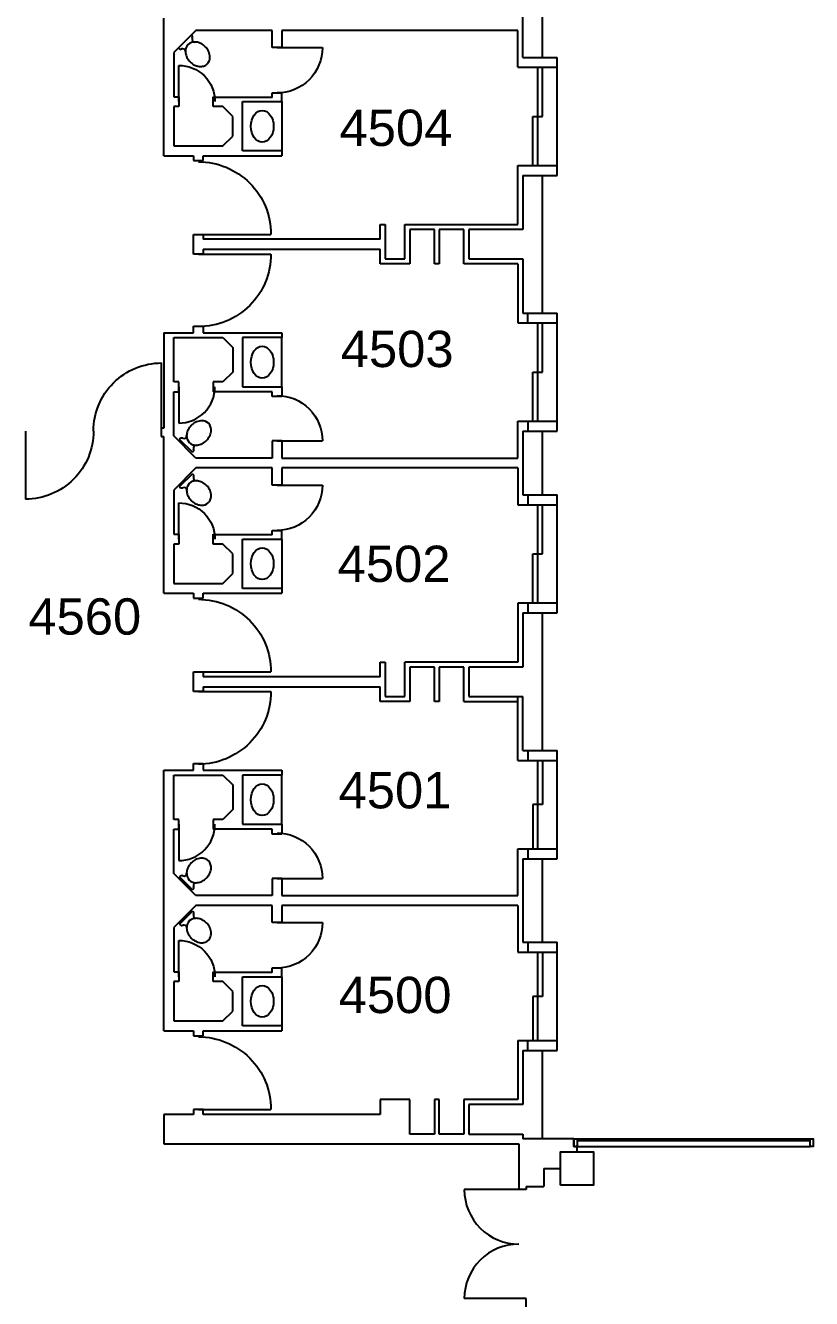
# Model space of a CAD drawing. Extents: x 338 to 7662, y 1527 to 4803.
# Drawn here: x 3358 to 3878, y 3336 to 4178 of the extents above; entities that cross this region are included whole.
import ezdxf

# ---------------------------------------------------------------- set-up
doc = ezdxf.new("R2010")
doc.units = 0
doc.header["$LTSCALE"] = 96
doc.header["$MEASUREMENT"] = 0
for name, color, linetype in [('A-ANNO-TX192', 4, 'CONTINUOUS'), ('A-COLS', 5, 'CONTINUOUS'), ('A-DOOR', 2, 'CONTINUOUS'), ('A-FLOR-CASE', 3, 'CONTINUOUS'), ('A-FLOR-PFIX', 2, 'CONTINUOUS'), ('A-GLAZ', 2, 'CONTINUOUS'), ('A-GLAZ-SILL', 1, 'CONTINUOUS'), ('A-WALL-FULL', 6, 'CONTINUOUS')]:
    doc.layers.add(name, color=color, linetype=linetype)
doc.styles.add('ARIAL', font='arial.ttf')

msp = doc.modelspace()

# ---------------------------------------------------------------- linework, layer by layer
at = {"layer": 'A-COLS'}
msp.add_lwpolyline([(3712, 3411), (3712, 3433), (3734, 3433), (3734, 3411)], close=True, dxfattribs=at)
at = {"layer": 'A-DOOR'}
for p, q in [((3524.75, 4163), (3554.75, 4163)), ((3459.75, 4127.25), (3459.75, 4151.25)), ((3472.75, 4039.5), (3520.75, 4039.5)), ((3472.75, 4026.5), (3520.75, 4026.5)), ((3448.49024, 3909.5), (3448.49024, 3954.5)), ((3459.75, 3938.75), (3459.75, 3914.75)), ((3358.49024, 3909.5), (3358.49024, 3864.5)), ((3524.75, 3903), (3554.75, 3903)), ((3524.75, 3873.75), (3554.75, 3873.75)), ((3459.75, 3838), (3459.75, 3862)), ((3472.75, 3750.25), (3520.75, 3750.25)), ((3472.75, 3737.25), (3520.75, 3737.25)), ((3459.75, 3649.5), (3459.75, 3625.5)), ((3524.75, 3613.75), (3554.75, 3613.75)), ((3524.75, 3584.5), (3554.75, 3584.5)), ((3459.75, 3548.75), (3459.75, 3572.75)), ((3472.75, 3461), (3520.75, 3461)), ((3684.5, 3408), (3648.5, 3408)), ((3684.5, 3336), (3648.5, 3336))]:
    msp.add_line(p, q, dxfattribs=at)
at = {"layer": 'A-DOOR', "extrusion": (0, 0, -1)}
for centre, major_axis, start_param, end_param in [((3524.75, 4163), (21.2132, 21.2132), 0.785398163, 2.35619449), ((3459.75, 4127.25), (-16.97056, 16.97056), 0.785398163, 2.35619449), ((3472.75, 4039.5), (33.94113, 33.94113), 5.497787144, 7.068583471), ((3472.75, 4026.5), (33.94113, 33.94113), 0.785398163, 2.35619449), ((3448.49024, 3909.5), (-31.81981, 31.81981), 5.497787144, 7.068583471), ((3524.75, 3903), (21.2132, 21.2132), 5.497787144, 7.068583471), ((3358.49024, 3909.5), (-31.81981, 31.81981), 2.35619449, 3.926990817), ((3524.75, 3873.75), (21.2132, 21.2132), 0.785398163, 2.35619449), ((3459.75, 3838), (-16.97056, 16.97056), 0.785398163, 2.35619449), ((3472.75, 3750.25), (33.94113, 33.94113), 5.497787144, 7.068583471), ((3472.75, 3737.25), (33.94113, 33.94113), 0.785398163, 2.35619449), ((3524.75, 3613.75), (21.2132, 21.2132), 5.497787144, 7.068583471), ((3524.75, 3584.5), (21.2132, 21.2132), 0.785398163, 2.35619449), ((3459.75, 3548.75), (-16.97056, 16.97056), 0.785398163, 2.35619449), ((3472.75, 3461), (33.94113, 33.94113), 5.497787144, 7.068583471)]:
    msp.add_ellipse(centre, major_axis=major_axis, ratio=1, start_param=start_param, end_param=end_param, dxfattribs=at)
at = {"layer": 'A-DOOR'}
for centre, major_axis, start_param, end_param in [((3459.75, 3938.75), (-16.97056, 16.97056), 2.35619449, 3.926990817), ((3459.75, 3649.5), (-16.97056, 16.97056), 2.35619449, 3.926990817), ((3684.5, 3408), (25.45584, 25.45584), 2.35619449, 3.926990817), ((3684.5, 3336), (25.45584, 25.45584), 0.785398163, 2.35619449)]:
    msp.add_ellipse(centre, major_axis=major_axis, ratio=1, start_param=start_param, end_param=end_param, dxfattribs=at)
at = {"layer": 'A-FLOR-CASE'}
for p, q in [((3528, 4127.25), (3528, 4094.75)), ((3528, 3938.75), (3528, 3971.25)), ((3528, 3838), (3528, 3805.5)), ((3528, 3649.5), (3528, 3682)), ((3528, 3548.75), (3528, 3516.25))]:
    msp.add_line(p, q, dxfattribs=at)
at = {"layer": 'A-FLOR-PFIX'}
for p, q in [((3459.56986, 4162.81986), (3468.05514, 4171.30514)), ((3468.86764, 3895.50736), (3460.38236, 3903.99264)), ((3460.38236, 3872.75736), (3468.86764, 3881.24264)), ((3468.86764, 3606.25736), (3460.38236, 3614.74264)), ((3460.38236, 3583.50736), (3468.86764, 3591.99264))]:
    msp.add_line(p, q, dxfattribs=at)
for centre, radius, start, end in [((3469.90286, 4160.97214), 5.61308, 107.21665329, 162.78334671), ((3467.34803, 4169.89093), 1.58114, 333.43494882, 63.43494882), ((3470.44908, 4159.20942), 7.45848, 83.17371132, 107.21665329), ((3470.41195, 4168.47671), 1.79486, 156.79875016, 273.25712795), ((3470.24486, 4157.50346), 9.17661, 63.03764803, 83.17371132), ((3460.98407, 4163.52697), 1.58114, 206.56505118, 296.56505118), ((3462.39829, 4160.42233), 1.83236, 359.34401739, 112.69959954), ((3471.66558, 4160.42592), 7.45848, 162.78334671, 186.82628868), ((3473.37154, 4160.63014), 9.17661, 186.82628868, 206.96235197), ((3469.23103, 4155.51046), 11.41267, 45, 63.03764803), ((3471.56579, 4157.05439), 8.68803, 26.96235197, 48.69039014), ((3470.30822, 4156.41467), 10.09896, 6.82628868, 26.96235197), ((3475.36454, 4161.64397), 11.41267, 206.96235197, 243.03764803), ((3474.3507, 4159.65097), 9.17661, 243.03764803, 263.17371132), ((3474.14648, 4157.94502), 7.45848, 263.17371132, 287.21665329), ((3474.6927, 4156.1823), 5.61308, 287.21665329, 342.78334671), ((3472.92998, 4156.72852), 7.45848, 342.78334671, 6.82628868), ((3474.63311, 3907.50329), 8.68803, 116.96235197, 138.69039014), ((3475.27283, 3906.24572), 10.09896, 96.82628868, 116.96235197), ((3474.95898, 3908.86748), 7.45848, 72.78334671, 96.82628868), ((3475.5052, 3910.6302), 5.61308, 17.21665329, 72.78334671), ((3463.21079, 3906.34945), 1.79486, 246.79875016, 3.25712795), ((3472.47808, 3906.38658), 7.45848, 173.17371132, 197.21665329), ((3474.18404, 3906.18236), 9.17661, 153.03764803, 173.17371132), ((3476.17704, 3905.16853), 11.41267, 135, 153.03764803), ((3470.04353, 3911.30204), 11.41267, 296.96235197, 333.03764803), ((3472.03653, 3910.2882), 9.17661, 333.03764803, 353.17371132), ((3473.74248, 3910.08398), 7.45848, 353.17371132, 17.21665329), ((3461.79657, 3903.28553), 1.58114, 63.43494882, 153.43494882), ((3470.71536, 3905.84036), 5.61308, 197.21665329, 252.78334671), ((3468.16053, 3896.92157), 1.58114, 296.56505118, 26.56505118), ((3471.26158, 3907.60308), 7.45848, 252.78334671, 276.82628868), ((3471.26517, 3898.33579), 1.83236, 89.34401739, 202.69959954), ((3471.05736, 3909.30904), 9.17661, 276.82628868, 296.96235197), ((3468.16053, 3879.82843), 1.58114, 333.43494882, 63.43494882), ((3461.79657, 3873.46447), 1.58114, 206.56505118, 296.56505118), ((3463.21079, 3870.35983), 1.83236, 359.34401739, 112.69959954), ((3472.47808, 3870.36342), 7.45848, 162.78334671, 186.82628868), ((3470.71536, 3870.90964), 5.61308, 107.21665329, 162.78334671), ((3471.26158, 3869.14692), 7.45848, 83.17371132, 107.21665329), ((3471.22445, 3878.41421), 1.79486, 156.79875016, 273.25712795), ((3471.05736, 3867.44096), 9.17661, 63.03764803, 83.17371132), ((3470.04353, 3865.44796), 11.41267, 45, 63.03764803), ((3472.37829, 3866.99189), 8.68803, 26.96235197, 48.69039014), ((3474.18404, 3870.56764), 9.17661, 186.82628868, 206.96235197), ((3476.17704, 3871.58147), 11.41267, 206.96235197, 243.03764803), ((3475.5052, 3866.1198), 5.61308, 287.21665329, 342.78334671), ((3471.12072, 3866.35217), 10.09896, 6.82628868, 26.96235197), ((3473.74248, 3866.66602), 7.45848, 342.78334671, 6.82628868), ((3475.1632, 3869.58847), 9.17661, 243.03764803, 263.17371132), ((3474.95898, 3867.88252), 7.45848, 263.17371132, 287.21665329), ((3474.18404, 3616.93236), 9.17661, 153.03764803, 173.17371132), ((3476.17704, 3615.91853), 11.41267, 135, 153.03764803), ((3474.63311, 3618.25329), 8.68803, 116.96235197, 138.69039014), ((3475.27283, 3616.99572), 10.09896, 96.82628868, 116.96235197), ((3474.95898, 3619.61748), 7.45848, 72.78334671, 96.82628868), ((3475.5052, 3621.3802), 5.61308, 17.21665329, 72.78334671), ((3472.03653, 3621.0382), 9.17661, 333.03764803, 353.17371132), ((3473.74248, 3620.83398), 7.45848, 353.17371132, 17.21665329), ((3461.79657, 3614.03553), 1.58114, 63.43494882, 153.43494882), ((3463.21079, 3617.09945), 1.79486, 246.79875016, 3.25712795), ((3472.47808, 3617.13658), 7.45848, 173.17371132, 197.21665329), ((3470.71536, 3616.59036), 5.61308, 197.21665329, 252.78334671), ((3471.26158, 3618.35308), 7.45848, 252.78334671, 276.82628868), ((3471.26517, 3609.08579), 1.83236, 89.34401739, 202.69959954), ((3471.05736, 3620.05904), 9.17661, 276.82628868, 296.96235197), ((3470.04353, 3622.05204), 11.41267, 296.96235197, 333.03764803), ((3468.16053, 3607.67157), 1.58114, 296.56505118, 26.56505118), ((3470.71536, 3581.65964), 5.61308, 107.21665329, 162.78334671), ((3468.16053, 3590.57843), 1.58114, 333.43494882, 63.43494882), ((3471.26158, 3579.89692), 7.45848, 83.17371132, 107.21665329), ((3471.22445, 3589.16421), 1.79486, 156.79875016, 273.25712795), ((3471.05736, 3578.19096), 9.17661, 63.03764803, 83.17371132), ((3470.04353, 3576.19796), 11.41267, 45, 63.03764803), ((3461.79657, 3584.21447), 1.58114, 206.56505118, 296.56505118), ((3463.21079, 3581.10983), 1.83236, 359.34401739, 112.69959954), ((3472.47808, 3581.11342), 7.45848, 162.78334671, 186.82628868), ((3474.18404, 3581.31764), 9.17661, 186.82628868, 206.96235197), ((3476.17704, 3582.33147), 11.41267, 206.96235197, 243.03764803), ((3472.37829, 3577.74189), 8.68803, 26.96235197, 48.69039014), ((3471.12072, 3577.10217), 10.09896, 6.82628868, 26.96235197), ((3473.74248, 3577.41602), 7.45848, 342.78334671, 6.82628868), ((3475.1632, 3580.33847), 9.17661, 243.03764803, 263.17371132), ((3474.95898, 3578.63252), 7.45848, 263.17371132, 287.21665329), ((3475.5052, 3576.8698), 5.61308, 287.21665329, 342.78334671)]:
    msp.add_arc(centre, radius, start, end, dxfattribs=at)
for centre in [(3515, 4111), (3515, 3955), (3515, 3821.75), (3515, 3665.75), (3515, 3532.5)]:
    msp.add_ellipse(centre, major_axis=(0, 10.5), ratio=0.714285714, dxfattribs=at)
at = {"layer": 'A-GLAZ'}
for p, q in [((3697, 4150), (3697, 4085)), ((3700.25, 4117.5), (3700.25, 4150)), ((3693.75, 4085), (3693.75, 4117.5)), ((3693.75, 4117.5), (3700.25, 4117.5)), ((3697, 3981), (3697, 3916)), ((3700.25, 3948.5), (3700.25, 3981)), ((3693.75, 3916), (3693.75, 3948.5)), ((3693.75, 3948.5), (3700.25, 3948.5)), ((3697, 3860.75), (3697, 3795.75)), ((3700.25, 3828.25), (3700.25, 3860.75)), ((3693.75, 3795.75), (3693.75, 3828.25)), ((3693.75, 3828.25), (3700.25, 3828.25)), ((3697, 3691.75), (3697, 3633.25)), ((3700.25, 3691.75), (3700.25, 3662.5)), ((3700.25, 3662.5), (3693.75, 3662.5)), ((3693.75, 3662.5), (3693.75, 3633.25)), ((3697, 3565), (3697, 3506.5)), ((3700.25, 3565), (3700.25, 3535.75)), ((3693.75, 3535.75), (3693.75, 3506.5)), ((3700.25, 3535.75), (3693.75, 3535.75)), ((3723, 3440.5), (3877, 3440.5))]:
    msp.add_line(p, q, dxfattribs=at)
for points in [[(3721, 3441.5), (3723, 3441.5), (3723, 3436.5), (3721, 3436.5)], [(3877, 3441.5), (3879, 3441.5), (3879, 3436.5), (3877, 3436.5)]]:
    msp.add_lwpolyline(points, close=True, dxfattribs=at)
at = {"layer": 'A-GLAZ-SILL'}
for p, q in [((3710, 4085), (3710, 4150)), ((3710, 3916), (3710, 3981)), ((3710, 3795.75), (3710, 3860.75)), ((3710, 3633.25), (3710, 3691.75)), ((3710, 3506.5), (3710, 3565)), ((3723, 3441.5), (3877, 3441.5)), ((3723, 3436.5), (3877, 3436.5))]:
    msp.add_line(p, q, dxfattribs=at)
at = {"layer": 'A-WALL-FULL'}
for p, q in [((3687.25, 4156.5), (3687.25, 4195.5)), ((3700.25, 4156.5), (3700.25, 4195.5)), ((3450, 4091.5), (3450, 4182.5)), ((3471.125, 4174.375), (3456.5, 4159.75)), ((3521.5, 4174.375), (3471.125, 4174.375)), ((3521.5, 4163), (3521.5, 4174.375)), ((3684, 4174.375), (3528, 4174.375)), ((3528, 4174.375), (3528, 4163)), ((3684, 4150), (3684, 4174.375)), ((3456.5, 4159.75), (3456.5, 4130.5)), ((3528, 4163), (3521.5, 4163)), ((3684, 4150), (3710, 4150)), ((3687.25, 4156.5), (3710, 4156.5)), ((3710, 4150), (3710, 4156.5)), ((3521.5, 4130.04225), (3521.5, 4133.01761)), ((3521.5, 4133.01761), (3528, 4133.01761)), ((3528, 4127.25), (3528, 4133.01761)), ((3456.5, 4130.5), (3459.75, 4130.5)), ((3459.75, 4124), (3456.5, 4124)), ((3456.5, 4124), (3456.5, 4098)), ((3459.75, 4130.5), (3459.75, 4124)), ((3482.5, 4124), (3482.5, 4130.5)), ((3521.5, 4130.04225), (3482.5, 4130.04225)), ((3489, 4124), (3482.5, 4124)), ((3495.5, 4117.5), (3489, 4124)), ((3502, 4094.75), (3502, 4127.25)), ((3502, 4127.25), (3528, 4127.25)), ((3495.5, 4104.5), (3495.5, 4117.5)), ((3489, 4098), (3495.5, 4104.5)), ((3450, 4091.5), (3469.5, 4091.5)), ((3456.5, 4098), (3489, 4098)), ((3469.5, 4091.5), (3469.5, 4088.25)), ((3476, 4091.5), (3528, 4091.5)), ((3476, 4088.25), (3476, 4091.5)), ((3528, 4094.75), (3502, 4094.75)), ((3528, 4094.75), (3528, 4091.5)), ((3469.5, 4088.25), (3476, 4088.25)), ((3684, 4046), (3684, 4085)), ((3684, 4085), (3710, 4085)), ((3710, 4078.5), (3710, 4085)), ((3687.25, 4078.5), (3687.25, 4042.75)), ((3687.25, 4078.5), (3710, 4078.5)), ((3700.25, 3987.5), (3700.25, 4078.5)), ((3593, 4036.25), (3593, 4046)), ((3593, 4046), (3596.25, 4046)), ((3596.25, 4046), (3596.25, 4023.25)), ((3609.25, 4023.25), (3609.25, 4046)), ((3609.25, 4046), (3684, 4046)), ((3628.75, 4042.75), (3612.5, 4042.75)), ((3612.5, 4042.75), (3612.5, 4020)), ((3628.75, 4020), (3628.75, 4042.75)), ((3648.25, 4042.75), (3632, 4042.75)), ((3632, 4042.75), (3632, 4020)), ((3648.25, 4020), (3648.25, 4042.75)), ((3687.25, 4042.75), (3651.5, 4042.75)), ((3651.5, 4042.75), (3651.5, 4023.25)), ((3469.5, 4026.5), (3469.5, 4039.5)), ((3469.5, 4039.5), (3476, 4039.5)), ((3476, 4039.5), (3476, 4036.25)), ((3593, 4036.25), (3476, 4036.25)), ((3476, 4026.5), (3469.5, 4026.5)), ((3476, 4029.75), (3476, 4026.5)), ((3476, 4029.75), (3593, 4029.75)), ((3593, 4020), (3593, 4029.75)), ((3596.25, 4023.25), (3609.25, 4023.25)), ((3651.5, 4023.25), (3687.25, 4023.25)), ((3687.25, 4023.25), (3687.25, 3987.5)), ((3612.5, 4020), (3593, 4020)), ((3632, 4020), (3628.75, 4020)), ((3684, 4020), (3648.25, 4020)), ((3684, 4020), (3684, 3981)), ((3684, 3981), (3710, 3981)), ((3687.25, 3987.5), (3710, 3987.5)), ((3690.5, 3981), (3690.5, 3987.5)), ((3710, 3981), (3710, 3987.5)), ((3450, 3974.5), (3450, 3911.48239)), ((3450, 3974.5), (3469.5, 3974.5)), ((3469.5, 3978.89437), (3476, 3978.89437)), ((3469.5, 3974.5), (3469.5, 3978.89437)), ((3476, 3978.89437), (3476, 3974.5)), ((3476, 3974.5), (3528, 3974.5)), ((3528, 3974.5), (3528, 3971.25)), ((3456.5, 3971.25), (3489, 3971.25)), ((3456.5, 3942), (3456.5, 3971.25)), ((3489, 3971.25), (3495.5, 3964.75)), ((3495.5, 3964.75), (3495.5, 3948.5)), ((3502, 3971.25), (3502, 3938.75)), ((3528, 3971.25), (3502, 3971.25)), ((3495.5, 3948.5), (3489, 3942)), ((3459.75, 3942), (3456.5, 3942)), ((3459.75, 3935.5), (3459.75, 3942)), ((3482.5, 3942), (3482.5, 3935.5)), ((3489, 3942), (3482.5, 3942)), ((3456.5, 3906.25), (3456.5, 3935.5)), ((3456.5, 3935.5), (3459.75, 3935.5)), ((3521.5, 3935.5), (3482.5, 3935.5)), ((3502, 3938.75), (3528, 3938.75)), ((3521.5, 3932.25), (3521.5, 3935.5)), ((3528, 3932.25), (3521.5, 3932.25)), ((3528, 3938.75), (3528, 3932.25)), ((3684, 3916), (3710, 3916)), ((3684, 3891.625), (3684, 3916)), ((3690.5, 3916), (3690.5, 3909.5)), ((3710, 3909.5), (3710, 3916)), ((3448.14947, 3911.48239), (3448.14947, 3905.89789)), ((3450, 3911.48239), (3448.14947, 3911.48239)), ((3448.14947, 3905.89789), (3450, 3905.89789)), ((3450, 3802.25), (3450, 3905.89789)), ((3471.125, 3891.625), (3456.5, 3906.25)), ((3687.25, 3909.5), (3687.25, 3867.25)), ((3687.25, 3909.5), (3710, 3909.5)), ((3700.25, 3867.25), (3700.25, 3909.5)), ((3521.5, 3903), (3521.5, 3891.625)), ((3528, 3903), (3521.5, 3903)), ((3528, 3903), (3528, 3891.625)), ((3521.5, 3891.625), (3471.125, 3891.625)), ((3528, 3891.625), (3684, 3891.625)), ((3471.125, 3885.125), (3456.5, 3870.5)), ((3521.5, 3885.125), (3471.125, 3885.125)), ((3521.5, 3873.75), (3521.5, 3885.125)), ((3528, 3885.125), (3528, 3873.75)), ((3684, 3885.125), (3528, 3885.125)), ((3684, 3885.125), (3684, 3860.75)), ((3528, 3873.75), (3521.5, 3873.75)), ((3456.5, 3870.5), (3456.5, 3841.25)), ((3687.25, 3867.25), (3710, 3867.25)), ((3690.5, 3867.25), (3690.5, 3860.75)), ((3710, 3860.75), (3710, 3867.25)), ((3684, 3860.75), (3710, 3860.75)), ((3456.5, 3841.25), (3459.75, 3841.25)), ((3459.75, 3841.25), (3459.75, 3834.75)), ((3482.5, 3834.75), (3482.5, 3841.25)), ((3521.5, 3840.79225), (3482.5, 3840.79225)), ((3502, 3838), (3528, 3838)), ((3502, 3805.5), (3502, 3838)), ((3521.5, 3843.76761), (3528, 3843.76761)), ((3521.5, 3840.79225), (3521.5, 3843.76761)), ((3528, 3838), (3528, 3843.76761)), ((3456.5, 3834.75), (3456.5, 3808.75)), ((3459.75, 3834.75), (3456.5, 3834.75)), ((3489, 3834.75), (3482.5, 3834.75)), ((3495.5, 3828.25), (3489, 3834.75)), ((3495.5, 3815.25), (3495.5, 3828.25)), ((3489, 3808.75), (3495.5, 3815.25)), ((3456.5, 3808.75), (3489, 3808.75)), ((3528, 3805.5), (3502, 3805.5)), ((3528, 3805.5), (3528, 3802.25)), ((3450, 3802.25), (3469.5, 3802.25)), ((3469.5, 3802.25), (3469.5, 3799)), ((3469.5, 3799), (3476, 3799)), ((3476, 3799), (3476, 3802.25)), ((3476, 3802.25), (3528, 3802.25)), ((3684, 3795.75), (3684, 3756.75)), ((3710, 3795.75), (3684, 3795.75)), ((3690.5, 3795.75), (3690.5, 3789.25)), ((3710, 3789.25), (3710, 3795.75)), ((3687.25, 3789.25), (3710, 3789.25)), ((3687.25, 3789.25), (3687.25, 3753.5)), ((3700.25, 3698.25), (3700.25, 3789.25)), ((3593, 3747), (3593, 3756.75)), ((3593, 3756.75), (3596.25, 3756.75)), ((3596.25, 3756.75), (3596.25, 3734)), ((3609.25, 3734), (3609.25, 3756.75)), ((3684, 3756.75), (3609.25, 3756.75)), ((3469.5, 3737.25), (3469.5, 3750.25)), ((3469.5, 3750.25), (3476, 3750.25)), ((3476, 3750.25), (3476, 3747)), ((3593, 3747), (3476, 3747)), ((3612.5, 3753.5), (3612.5, 3730.75)), ((3628.75, 3753.5), (3612.5, 3753.5)), ((3628.75, 3730.75), (3628.75, 3753.5)), ((3632, 3753.5), (3632, 3730.75)), ((3648.25, 3753.5), (3632, 3753.5)), ((3648.25, 3730.75), (3648.25, 3753.5)), ((3651.5, 3753.5), (3651.5, 3734)), ((3687.25, 3753.5), (3651.5, 3753.5)), ((3476, 3737.25), (3469.5, 3737.25)), ((3476, 3740.5), (3476, 3737.25)), ((3476, 3740.5), (3593, 3740.5)), ((3593, 3730.75), (3593, 3740.5)), ((3612.5, 3730.75), (3593, 3730.75)), ((3596.25, 3734), (3609.25, 3734)), ((3632, 3730.75), (3628.75, 3730.75)), ((3648.25, 3730.75), (3684, 3730.75)), ((3651.5, 3734), (3687.25, 3734)), ((3684, 3691.75), (3684, 3734)), ((3687.25, 3698.25), (3687.25, 3734)), ((3687.25, 3698.25), (3710, 3698.25)), ((3690.5, 3698.25), (3690.5, 3691.75)), ((3710, 3691.75), (3710, 3698.25)), ((3469.5, 3689.64437), (3476, 3689.64437)), ((3469.5, 3685.25), (3469.5, 3689.64437)), ((3476, 3689.64437), (3476, 3685.25)), ((3684, 3691.75), (3710, 3691.75)), ((3450, 3513), (3450, 3685.25)), ((3450, 3685.25), (3469.5, 3685.25)), ((3456.5, 3682), (3489, 3682)), ((3456.5, 3652.75), (3456.5, 3682)), ((3476, 3685.25), (3528, 3685.25)), ((3489, 3682), (3495.5, 3675.5)), ((3502, 3682), (3502, 3649.5)), ((3528, 3682), (3502, 3682)), ((3528, 3685.25), (3528, 3682)), ((3495.5, 3675.5), (3495.5, 3659.25)), ((3459.75, 3652.75), (3456.5, 3652.75)), ((3459.75, 3646.25), (3459.75, 3652.75)), ((3482.5, 3652.75), (3482.5, 3646.25)), ((3489, 3652.75), (3482.5, 3652.75)), ((3495.5, 3659.25), (3489, 3652.75)), ((3456.5, 3617), (3456.5, 3646.25)), ((3456.5, 3646.25), (3459.75, 3646.25)), ((3521.5, 3646.25), (3482.5, 3646.25)), ((3502, 3649.5), (3528, 3649.5)), ((3521.5, 3643), (3521.5, 3646.25)), ((3528, 3649.5), (3528, 3643)), ((3528, 3643), (3521.5, 3643)), ((3684, 3602.375), (3684, 3633.25)), ((3684, 3633.25), (3710, 3633.25)), ((3690.5, 3633.25), (3690.5, 3626.75)), ((3710, 3626.75), (3710, 3633.25)), ((3687.25, 3626.75), (3710, 3626.75)), ((3687.25, 3626.75), (3687.25, 3571.5)), ((3700.25, 3571.5), (3700.25, 3626.75)), ((3471.125, 3602.375), (3456.5, 3617)), ((3521.5, 3613.75), (3521.5, 3602.375)), ((3528, 3613.75), (3521.5, 3613.75)), ((3528, 3613.75), (3528, 3602.375)), ((3521.5, 3602.375), (3471.125, 3602.375)), ((3528, 3602.375), (3684, 3602.375)), ((3471.125, 3595.875), (3456.5, 3581.25)), ((3521.5, 3595.875), (3471.125, 3595.875)), ((3521.5, 3584.5), (3521.5, 3595.875)), ((3528, 3595.875), (3528, 3584.5)), ((3684, 3595.875), (3528, 3595.875)), ((3684, 3595.875), (3684, 3565)), ((3456.5, 3581.25), (3456.5, 3552)), ((3528, 3584.5), (3521.5, 3584.5)), ((3687.25, 3571.5), (3710, 3571.5)), ((3690.5, 3571.5), (3690.5, 3565)), ((3710, 3565), (3710, 3571.5)), ((3684, 3565), (3710, 3565)), ((3456.5, 3552), (3459.75, 3552)), ((3459.75, 3552), (3459.75, 3545.5)), ((3482.5, 3545.5), (3482.5, 3552)), ((3521.5, 3554.51761), (3528, 3554.51761)), ((3521.5, 3551.54225), (3521.5, 3554.51761)), ((3528, 3548.75), (3528, 3554.51761)), ((3456.5, 3545.5), (3456.5, 3519.5)), ((3459.75, 3545.5), (3456.5, 3545.5)), ((3521.5, 3551.54225), (3482.5, 3551.54225)), ((3489, 3545.5), (3482.5, 3545.5)), ((3495.5, 3539), (3489, 3545.5)), ((3502, 3548.75), (3528, 3548.75)), ((3502, 3516.25), (3502, 3548.75)), ((3495.5, 3526), (3495.5, 3539)), ((3456.5, 3519.5), (3489, 3519.5)), ((3489, 3519.5), (3495.5, 3526)), ((3450, 3513), (3469.5, 3513)), ((3469.5, 3513), (3469.5, 3509.75)), ((3469.5, 3509.75), (3476, 3509.75)), ((3476, 3509.75), (3476, 3513)), ((3476, 3513), (3528, 3513)), ((3528, 3516.25), (3502, 3516.25)), ((3528, 3516.25), (3528, 3513)), ((3684, 3506.5), (3684, 3467.5)), ((3684, 3506.5), (3710, 3506.5)), ((3690.5, 3500), (3690.5, 3506.5)), ((3710, 3500), (3710, 3506.5)), ((3687.25, 3500), (3687.25, 3464.25)), ((3687.25, 3500), (3710, 3500)), ((3700.25, 3441.5), (3700.25, 3500)), ((3593, 3467.5), (3593, 3457.75)), ((3612.5, 3467.5), (3593, 3467.5)), ((3612.5, 3444.75), (3612.5, 3467.5)), ((3628.75, 3467.5), (3628.75, 3444.75)), ((3632, 3467.5), (3628.75, 3467.5)), ((3632, 3444.75), (3632, 3467.5)), ((3648.25, 3467.5), (3648.25, 3444.75)), ((3684, 3467.5), (3648.25, 3467.5)), ((3469.5, 3461), (3469.5, 3457.75)), ((3476, 3461), (3469.5, 3461)), ((3476, 3457.75), (3476, 3461)), ((3651.5, 3464.25), (3651.5, 3444.75)), ((3687.25, 3464.25), (3651.5, 3464.25)), ((3450, 3457.75), (3450, 3438.25)), ((3469.5, 3457.75), (3450, 3457.75)), ((3593, 3457.75), (3476, 3457.75)), ((3628.75, 3444.75), (3612.5, 3444.75)), ((3648.25, 3444.75), (3632, 3444.75)), ((3651.5, 3444.75), (3687.25, 3444.75)), ((3687.25, 3444.75), (3687.25, 3441.5)), ((3450, 3438.25), (3684.5, 3438.25)), ((3684.5, 3438.25), (3684.5, 3408)), ((3721, 3441.5), (3687.25, 3441.5)), ((3723, 3433), (3723, 3436.5)), ((3701, 3422), (3701, 3410)), ((3701, 3422), (3712, 3422)), ((3689.5, 3410), (3689.5, 3408)), ((3689.5, 3410), (3701, 3410)), ((3689.5, 3408), (3684.5, 3408)), ((3689.5, 3336), (3684.5, 3336)), ((3689.5, 3318), (3689.5, 3336))]:
    msp.add_line(p, q, dxfattribs=at)
msp.add_lwpolyline([(3721, 3441.5), (3721, 3436.5), (3723, 3436.5)], dxfattribs=at)

# ---------------------------------------------------------------- texts
at = {"layer": 'A-ANNO-TX192', "style": 'ARIAL'}
for s, p in [('4504', (3566.03884, 4097.95963)), ('4503', (3566.85513, 3951.77921)), ('4502', (3564.81389, 3809.71231)), ('4560', (3360.38968, 3774.90164)), ('4501', (3565.42081, 3660.04682)), ('4500', (3565.49329, 3524.71135))]:
    msp.add_text(s, height=24, dxfattribs=at).set_placement(p)

doc.saveas('drawing.dxf')
